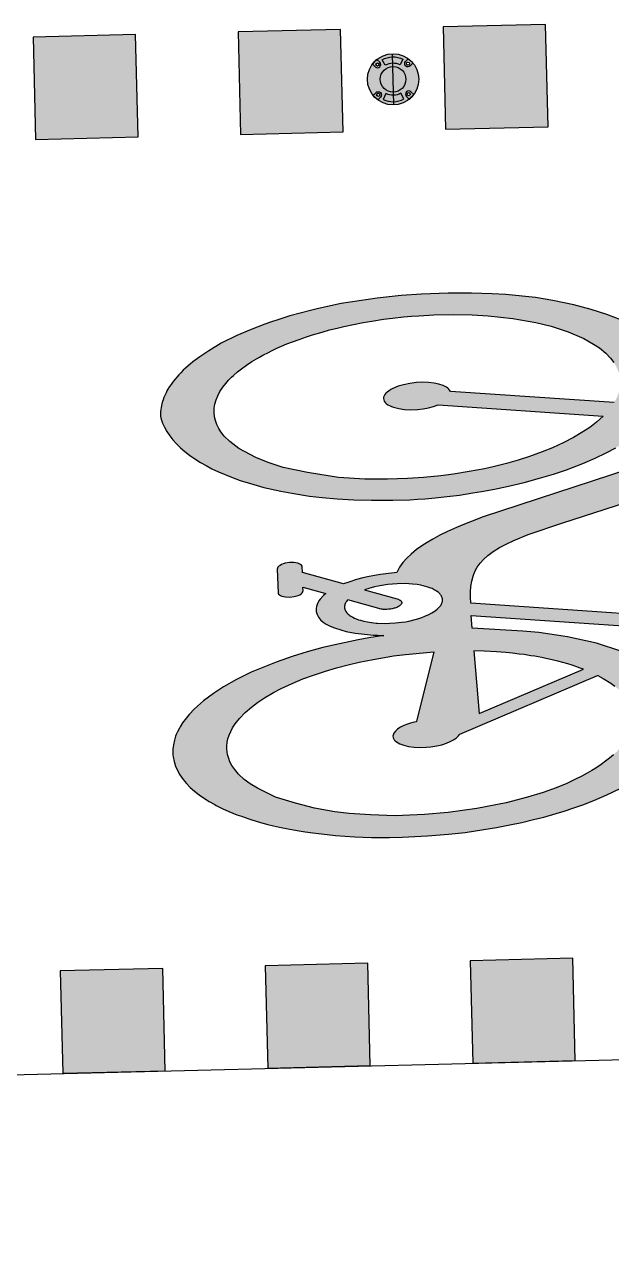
# Model space of a CAD drawing. Header units: metres. Extents: x 668617 to 675126, y 2286318 to 2293677.
# Drawn here: x 669522.828 to 669525.119, y 2287211.235 to 2287215.986 of the extents above; entities that cross this region are included whole.
import ezdxf

# ---------------------------------------------------------------- set-up
doc = ezdxf.new("R2010")
doc.units = ezdxf.units.M
doc.header["$MEASUREMENT"] = 0
for name, color, linetype in [('DMTG-B-CuadrosVerdes', 94, 'Continuous'), ('DMTG-M-VIALETON', 92, 'Continuous'), ('DMTG-PB-BANQUETAS', 251, 'Continuous'), ('DMTG-SH-SOLO BUS BICI', 252, 'Continuous')]:
    doc.layers.add(name, color=color, linetype=linetype)

# ---------------------------------------------------------------- blocks, each defined once
blk = doc.blocks.new('*U210')
h = blk.add_hatch(color=256)
h.dxf.hatch_style = 1
h.paths.add_polyline_path([(4.7876, 3.6454), (5.1876, 3.6451), (5.1879, 4.0451), (4.7879, 4.0454)])
h = blk.add_hatch(color=256)
h.dxf.hatch_style = 1
h.paths.add_polyline_path([(4.7876, 3.6454), (5.1876, 3.6451), (5.1879, 4.0451), (4.7879, 4.0454)])
h = blk.add_hatch(color=256)
h.dxf.hatch_style = 1
h.paths.add_polyline_path([(5.5876, 3.6447), (5.9876, 3.6444), (5.9879, 4.0444), (5.5879, 4.0447)])
h = blk.add_hatch(color=256)
h.dxf.hatch_style = 1
h.paths.add_polyline_path([(5.5876, 3.6447), (5.9876, 3.6444), (5.9879, 4.0444), (5.5879, 4.0447)])
h = blk.add_hatch(color=256)
h.dxf.hatch_style = 1
h.paths.add_polyline_path([(6.3876, 3.6441), (6.7876, 3.6437), (6.7879, 4.0437), (6.3879, 4.0441)])
h = blk.add_hatch(color=256)
h.dxf.hatch_style = 1
h.paths.add_polyline_path([(6.3876, 3.6441), (6.7876, 3.6437), (6.7879, 4.0437), (6.3879, 4.0441)])
h = blk.add_hatch(color=256)
h.dxf.hatch_style = 1
h.paths.add_polyline_path([(4.8, -0.0039), (5.2, -0.0042), (5.2003, 0.3958), (4.8003, 0.3961)])
h = blk.add_hatch(color=256)
h.dxf.hatch_style = 1
h.paths.add_polyline_path([(4.8, -0.0039), (5.2, -0.0042), (5.2003, 0.3958), (4.8003, 0.3961)])
h = blk.add_hatch(color=256)
h.dxf.hatch_style = 1
h.paths.add_polyline_path([(5.6, -0.0046), (6, -0.0049), (6.0003, 0.3951), (5.6003, 0.3954)])
h = blk.add_hatch(color=256)
h.dxf.hatch_style = 1
h.paths.add_polyline_path([(5.6, -0.0046), (6, -0.0049), (6.0003, 0.3951), (5.6003, 0.3954)])
h = blk.add_hatch(color=256)
h.dxf.hatch_style = 1
h.paths.add_polyline_path([(6.4, -0.0052), (6.8, -0.0055), (6.8003, 0.3945), (6.4003, 0.3948)])
h = blk.add_hatch(color=256)
h.dxf.hatch_style = 1
h.paths.add_polyline_path([(6.4, -0.0052), (6.8, -0.0055), (6.8003, 0.3945), (6.4003, 0.3948)])
for points in [[(4.7876, 3.6454), (5.1876, 3.6451), (5.1879, 4.0451), (4.7879, 4.0454)], [(4.7876, 3.6454), (5.1876, 3.6451), (5.1879, 4.0451), (4.7879, 4.0454)], [(5.5876, 3.6447), (5.9876, 3.6444), (5.9879, 4.0444), (5.5879, 4.0447)], [(5.5876, 3.6447), (5.9876, 3.6444), (5.9879, 4.0444), (5.5879, 4.0447)], [(6.3876, 3.6441), (6.7876, 3.6437), (6.7879, 4.0437), (6.3879, 4.0441)], [(6.3876, 3.6441), (6.7876, 3.6437), (6.7879, 4.0437), (6.3879, 4.0441)], [(4.8, -0.0039), (5.2, -0.0042), (5.2003, 0.3958), (4.8003, 0.3961)], [(4.8, -0.0039), (5.2, -0.0042), (5.2003, 0.3958), (4.8003, 0.3961)], [(5.6, -0.0046), (6, -0.0049), (6.0003, 0.3951), (5.6003, 0.3954)], [(5.6, -0.0046), (6, -0.0049), (6.0003, 0.3951), (5.6003, 0.3954)], [(6.4, -0.0052), (6.8, -0.0055), (6.8003, 0.3945), (6.4003, 0.3948)], [(6.4, -0.0052), (6.8, -0.0055), (6.8003, 0.3945), (6.4003, 0.3948)]]:
    blk.add_lwpolyline(points, close=True)
blk = doc.blocks.new('*U227')
h = blk.add_hatch(color=252)
h.dxf.hatch_style = 1
h.paths.add_polyline_path([(1.0529, 5.4769), (1.0478, 5.5424), (1.0391, 5.6153), (1.0322, 5.6654), (1.0239, 5.7174), (1.0151, 5.7652), (1.0058, 5.8101), (0.9968, 5.851), (0.9844, 5.8993), (0.9757, 5.9306), (0.9656, 5.9646), (0.953, 6.0043), (0.9372, 6.0483), (0.9171, 6.0992), (0.894, 6.1518), (0.8696, 6.1995), (0.8488, 6.2353), (0.8261, 6.271), (0.8069, 6.2966), (0.786, 6.3219), (0.7709, 6.3383), (0.7545, 6.3541), (0.7409, 6.3657), (0.7205, 6.3815), (0.7019, 6.3932), (0.6849, 6.4021), (0.6656, 6.4098), (0.6477, 6.4149), (0.6292, 6.4182), (0.6088, 6.4196), (0.604, 6.4196), (0.5897, 6.4185), (0.5748, 6.4159), (0.5613, 6.4124), (0.5473, 6.4075), (0.5333, 6.4013), (0.5203, 6.3941), (0.5067, 6.3853), (0.4939, 6.3756), (0.482, 6.3656), (0.4765, 6.3603), (0.4683, 6.3526), (0.4566, 6.3398), (0.4442, 6.3251), (0.4386, 6.3179), (0.4332, 6.311), (0.4239, 6.2975), (0.4191, 6.2902), (0.412, 6.2792), (0.408, 6.2726), (0.4015, 6.2617), (0.3965, 6.2528), (0.3911, 6.2429), (0.386, 6.2333), (0.271, 6.3696), (0.3026, 6.7193), (0.3671, 6.7132), (0.396, 6.7394), (0.411, 6.7551), (0.4036, 6.8123), (0.3946, 6.8443), (0.389, 6.8577), (0.3847, 6.8656), (0.3792, 6.8735), (0.3739, 6.8789), (0.3693, 6.8822), (0.3645, 6.8844), (0.3601, 6.8853), (0.3521, 6.8849), (0.3467, 6.8829), (0.3395, 6.8784), (0.3134, 6.8696), (0.292, 6.8659), (0.2755, 6.867), (0.245, 6.8719), (0.1897, 6.8862), (0.1864, 6.8854), (0.1792, 6.882), (0.1728, 6.8765), (0.1672, 6.8695), (0.1628, 6.8618), (0.1586, 6.8524), (0.1553, 6.8422), (0.1504, 6.8211), (0.1478, 6.8), (0.146, 6.7545), (0.2015, 6.7306), (0.2642, 6.7231), (0.154, 5.5901), (0.1307, 5.5898), (0.1091, 5.5904), (0.0887, 5.5924), (0.0677, 5.5964), (0.0484, 5.6019), (0.0308, 5.6093), (0.014, 5.6189), (-0.0021, 5.631), (-0.0171, 5.6454), (-0.0312, 5.6623), (-0.0456, 5.6829), (-0.0604, 5.7085), (-0.0722, 5.7321), (-0.0864, 5.7645), (-0.1078, 5.8212), (-0.1486, 5.9536), (-0.471, 7.0579), (-0.4313, 7.4666), (-0.3462, 7.4674), (-0.3428, 7.471), (-0.3397, 7.4762), (-0.3367, 7.4818), (-0.3339, 7.488), (-0.3313, 7.4943), (-0.33, 7.4985), (-0.3282, 7.5046), (-0.3259, 7.5161), (-0.3247, 7.5328), (-0.3253, 7.5434), (-0.3269, 7.554), (-0.3284, 7.5607), (-0.3317, 7.5709), (-0.3349, 7.579), (-0.3378, 7.5848), (-0.3405, 7.5894), (-0.3443, 7.5955), (-0.3473, 7.5988), (-0.4259, 7.5981), (-0.4341, 7.5972), (-0.4431, 7.5955), (-0.4526, 7.592), (-0.4614, 7.5868), (-0.4694, 7.5791), (-0.4756, 7.5686), (-0.4777, 7.5622), (-0.5945, 6.3712), (-0.5996, 6.3745), (-0.6116, 6.381), (-0.625, 6.3869), (-0.6539, 6.397), (-0.669, 6.4011), (-0.6813, 6.4041), (-0.6928, 6.4064), (-0.7025, 6.4078), (-0.7051, 6.408), (-0.7118, 6.4078), (-0.7301, 6.4061), (-0.7483, 6.4022), (-0.7662, 6.3963), (-0.7834, 6.3884), (-0.8005, 6.3785), (-0.8172, 6.3665), (-0.8329, 6.3532), (-0.8492, 6.3374), (-0.8682, 6.3153), (-0.8804, 6.2999), (-0.8947, 6.2793), (-0.9088, 6.2567), (-0.9215, 6.2333), (-0.9355, 6.2067), (-0.9589, 6.1522), (-0.9803, 6.092), (-1.0001, 6.0253), (-1.0192, 5.9438), (-1.0322, 5.8761), (-1.0473, 5.7608), (-1.0524, 5.7083), (-1.0574, 5.6272), (-1.0598, 5.5361), (-1.0584, 5.4324), (-1.0554, 5.3527), (-1.048, 5.2587), (-1.0304, 5.1181), (-1.0143, 5.0282), (-1.0072, 4.9971), (-0.9977, 4.9564), (-0.9883, 4.9165), (-0.9745, 4.8692), (-0.9671, 4.8439), (-0.9588, 4.818), (-0.9394, 4.7634), (-0.917, 4.7071), (-0.8889, 4.6454), (-0.8615, 4.5961), (-0.838, 4.56), (-0.8195, 4.5324), (-0.7955, 4.5032), (-0.7877, 4.4947), (-0.7787, 4.4848), (-0.7699, 4.4763), (-0.7621, 4.4685), (-0.7543, 4.4618), (-0.7457, 4.4542), (-0.734, 4.4454), (-0.7257, 4.4393), (-0.7153, 4.4327), (-0.7089, 4.4286), (-0.7022, 4.425), (-0.6916, 4.4195), (-0.6838, 4.4162), (-0.675, 4.4125), (-0.6684, 4.41), (-0.6595, 4.4075), (-0.6519, 4.4051), (-0.6449, 4.4038), (-0.6367, 4.4021), (-0.6284, 4.4013), (-0.6213, 4.4006), (-0.6112, 4.4), (-0.6051, 4.4011), (-0.5949, 4.4041), (-0.5838, 4.4078), (-0.5675, 4.4146), (-0.551, 4.4233), (-0.5337, 4.4342), (-0.5174, 4.4463), (-0.5008, 4.4601), (-0.4859, 4.4748), (-0.4707, 4.4914), (-0.4556, 4.5095), (-0.4408, 4.5294), (-0.4264, 4.5509), (-0.4129, 4.5731), (-0.4002, 4.5956), (-0.3872, 4.6209), (-0.365, 4.6702), (-0.3516, 4.7046), (-0.3379, 4.7441), (-0.3214, 4.7961), (-0.305, 4.861), (-0.2958, 4.9037), (-0.2828, 4.9729), (-0.2752, 5.0222), (-0.2689, 5.08), (-0.2626, 5.1448), (-0.2592, 5.2139), (-0.2567, 5.297), (-0.2569, 5.3641), (-0.2579, 5.3932), (-0.259, 5.4236), (-0.2613, 5.4622), (-0.2653, 5.5101), (-0.2697, 5.5576), (-0.2765, 5.6095), (-0.2808, 5.6446), (-0.2892, 5.6952), (-0.2989, 5.7503), (-0.3114, 5.8113), (-0.3263, 5.8719), (-0.3415, 5.9272), (-0.3571, 5.9774), (-0.3796, 6.0419), (-0.3988, 6.0908), (-0.4179, 6.1341), (-0.437, 6.1727), (-0.4626, 6.2183), (-0.4719, 6.2336), (-0.4871, 6.2565), (-0.5116, 6.2903), (-0.5303, 6.312), (-0.5427, 6.3252), (-0.5013, 6.726), (-0.1825, 5.6484), (-0.167, 5.604), (-0.156, 5.5746), (-0.1437, 5.5426), (-0.1284, 5.5065), (-0.1149, 5.4769), (-0.1005, 5.4485), (-0.0883, 5.4266), (-0.0757, 5.406), (-0.062, 5.3847), (-0.045, 5.3627), (-0.0293, 5.3455), (-0.0124, 5.3289), (0.0049, 5.316), (0.0176, 5.3086), (0.0259, 5.3044), (0.0263, 5.2962), (0.028, 5.2719), (0.0316, 5.2415), (0.0342, 5.2177), (0.0391, 5.1901), (0.0427, 5.1718), (0.0486, 5.1464), (0.0576, 5.1162), (0.0644, 5.096), (0.0155, 4.9364), (-0.0088, 4.9362), (-0.0097, 4.936), (-0.0133, 4.9337), (-0.0165, 4.9301), (-0.0192, 4.9252), (-0.0215, 4.9193), (-0.0232, 4.9125), (-0.0245, 4.9048), (-0.025, 4.8872), (-0.0227, 4.8703), (-0.0207, 4.8629), (-0.0181, 4.856), (-0.0152, 4.8505), (-0.0119, 4.8453), (-0.0084, 4.842), (-0.0048, 4.8398), (-0.0028, 4.8394), (-0.0017, 4.8392), (0.0937, 4.8401), (0.0964, 4.8412), (0.0998, 4.8443), (0.1028, 4.8487), (0.1053, 4.8541), (0.1073, 4.8608), (0.1088, 4.868), (0.11, 4.8846), (0.1082, 4.9021), (0.1043, 4.9171), (0.1014, 4.9237), (0.0983, 4.929), (0.0949, 4.9329), (0.0912, 4.9357), (0.0874, 4.9368), (0.0864, 4.937), (0.0725, 4.9369), (0.1002, 5.0254), (0.1069, 5.0169), (0.1206, 5.003), (0.1279, 4.9975), (0.1347, 4.9933), (0.1417, 4.9901), (0.1496, 4.9877), (0.1573, 4.9863), (0.1608, 4.9862), (0.1632, 4.9861), (0.1694, 4.9865), (0.181, 4.9893), (0.1919, 4.9948), (0.2018, 5.0023), (0.2107, 5.012), (0.219, 5.0236), (0.2265, 5.0368), (0.2337, 5.0521), (0.2451, 5.0843), (0.2497, 5.1012), (0.2574, 5.1359), (0.2633, 5.1725), (0.2671, 5.2068), (0.2687, 5.223), (0.2696, 5.2333), (0.2705, 5.2473), (0.278, 5.1886), (0.2843, 5.146), (0.2977, 5.073), (0.3107, 5.0081), (0.3253, 4.9468), (0.3419, 4.8876), (0.3623, 4.8238), (0.399, 4.7256), (0.4255, 4.6677), (0.4528, 4.6159), (0.4775, 4.5762), (0.505, 4.5371), (0.5353, 4.5003), (0.5575, 4.4793), (0.5761, 4.4629), (0.5887, 4.4529), (0.6038, 4.4428), (0.609, 4.4396), (0.6227, 4.4321), (0.6342, 4.4269), (0.6404, 4.4241), (0.6559, 4.4188), (0.6736, 4.4143), (0.6908, 4.412), (0.6994, 4.4114), (0.707, 4.4114), (0.7127, 4.4116), (0.721, 4.4123), (0.7394, 4.4153), (0.7572, 4.4204), (0.7743, 4.4272), (0.7921, 4.4364), (0.8101, 4.4482), (0.826, 4.4608), (0.8415, 4.4751), (0.8568, 4.4911), (0.8723, 4.5097), (0.887, 4.5296), (0.899, 4.5478), (0.9149, 4.5743), (0.9274, 4.5979), (0.9401, 4.6236), (0.9535, 4.6545), (0.9603, 4.6717), (0.9657, 4.6855), (0.971, 4.7003), (0.9753, 4.712), (0.9794, 4.7243), (0.9861, 4.745), (0.9946, 4.774), (1.0007, 4.7958), (1.0067, 4.8189), (1.0127, 4.8447), (1.0189, 4.873), (1.0236, 4.8958), (1.028, 4.9187), (1.0329, 4.9482), (1.0381, 4.9816), (1.0453, 5.0365), (1.0524, 5.1112), (1.0569, 5.1766), (1.0589, 5.2463), (1.0599, 5.2965), (1.0575, 5.3952)])
h.paths.add_polyline_path([(0.6103, 5.3651), (0.6131, 5.3512), (0.6155, 5.342), (0.619, 5.3293), (0.624, 5.3153), (0.6299, 5.3026), (0.6341, 5.2956), (0.6373, 5.2903), (0.6444, 5.2819), (0.6522, 5.2757), (0.6599, 5.2725), (0.6641, 5.2717), (0.669, 5.2722), (0.6737, 5.2737), (0.6783, 5.2765), (0.6827, 5.2802), (0.6868, 5.2849), (0.6908, 5.2905), (0.6944, 5.2973), (0.7009, 5.313), (0.7058, 5.3314), (0.7093, 5.3528), (0.7111, 5.3755), (0.711, 5.4004), (0.7099, 5.4186), (0.7068, 5.4419), (0.7029, 5.461), (0.6978, 5.479), (0.692, 5.4945), (0.6853, 5.5079), (0.6781, 5.5188), (0.6701, 5.5272), (0.6647, 5.5312), (0.4503, 6.0766), (0.4625, 6.0976), (0.4817, 6.1266), (0.4936, 6.1418), (0.5054, 6.1558), (0.5169, 6.1674), (0.5275, 6.177), (0.5383, 6.1856), (0.5482, 6.1922), (0.5595, 6.1982), (0.5697, 6.2028), (0.5803, 6.2064), (0.5914, 6.2091), (0.602, 6.2106), (0.6139, 6.2107), (0.6218, 6.21), (0.639, 6.2073), (0.6476, 6.2054), (0.6635, 6.201), (0.6842, 6.1923), (0.7011, 6.1835), (0.7215, 6.1685), (0.7355, 6.1561), (0.7482, 6.1439), (0.7614, 6.129), (0.7743, 6.1138), (0.7859, 6.0977), (0.7984, 6.0801), (0.8111, 6.0591), (0.8206, 6.0429), (0.8305, 6.0249), (0.8411, 6.0032), (0.8525, 5.9789), (0.8678, 5.9444), (0.8835, 5.9018), (0.9003, 5.8513), (0.9175, 5.7901), (0.9372, 5.7055), (0.9565, 5.5901), (0.969, 5.4786), (0.9741, 5.3858), (0.9752, 5.2717), (0.9691, 5.1749), (0.961, 5.0924), (0.9526, 5.0371), (0.9371, 4.9575), (0.915, 4.884), (0.8895, 4.8071), (0.8524, 4.7381), (0.8338, 4.709), (0.8168, 4.6871), (0.7951, 4.665), (0.777, 4.6507), (0.7602, 4.6403), (0.7457, 4.6328), (0.7332, 4.6284), (0.7179, 4.6241), (0.6961, 4.6223), (0.6853, 4.6224), (0.6697, 4.6245), (0.6566, 4.6271), (0.6416, 4.6324), (0.6137, 4.647), (0.5988, 4.6572), (0.5781, 4.6746), (0.5554, 4.6982), (0.5356, 4.7227), (0.5181, 4.7468), (0.5002, 4.7747), (0.4808, 4.8103), (0.4655, 4.8409), (0.4472, 4.8838), (0.4308, 4.9268), (0.4157, 4.9724), (0.4026, 5.0158), (0.3912, 5.0585), (0.3805, 5.1045), (0.3718, 5.1478), (0.3623, 5.2035), (0.3555, 5.2469), (0.3512, 5.2826), (0.3472, 5.3294), (0.3416, 5.3985), (0.3395, 5.4398)], flags=16)
h.paths.add_polyline_path([(0.3404, 5.5969), (0.3424, 5.6367), (0.3465, 5.6844), (0.3504, 5.7208), (0.3536, 5.7464), (0.3575, 5.773), (0.3604, 5.792), (0.3626, 5.805), (0.3652, 5.8182), (0.3682, 5.8337), (0.3709, 5.8471), (0.3741, 5.8614), (0.3775, 5.8768), (0.3809, 5.8899), (0.3852, 5.9065), (0.3895, 5.9233), (0.3953, 5.9421), (0.4017, 5.9619), (0.4067, 5.9778), (0.4123, 5.9931), (0.4189, 6.0095), (0.4243, 6.0224), (0.5853, 5.6104)], flags=16)
h.paths.add_polyline_path([(0.2519, 5.5924), (0.2013, 5.5901), (0.2676, 6.2783), (0.3198, 6.2185), (0.3576, 6.17), (0.3234, 6.0761), (0.2961, 5.9632), (0.2753, 5.8518), (0.2683, 5.79)], flags=16)
h.paths.add_polyline_path([(0.2037, 5.3977), (0.2074, 5.3856), (0.2111, 5.3714), (0.2165, 5.3458), (0.2185, 5.3336), (0.2204, 5.3179), (0.2223, 5.294), (0.223, 5.2715), (0.2231, 5.2562), (0.2213, 5.2244), (0.2206, 5.2186), (0.2182, 5.2005), (0.2152, 5.1846), (0.2119, 5.1705), (0.2082, 5.1579), (0.2056, 5.1506), (0.2019, 5.1412), (0.199, 5.135), (0.1956, 5.1284), (0.1896, 5.1188), (0.1837, 5.1114), (0.1776, 5.1057), (0.1744, 5.1034), (0.1716, 5.1015), (0.165, 5.0986), (0.1586, 5.0972), (0.1509, 5.0972), (0.1436, 5.099), (0.1369, 5.1023), (0.1311, 5.1062), (0.1265, 5.1103), (0.1665, 5.2394), (0.1673, 5.2431), (0.1679, 5.2472), (0.1682, 5.2515), (0.1684, 5.2553), (0.1685, 5.2623), (0.1683, 5.2684), (0.1681, 5.2714), (0.1676, 5.276), (0.1667, 5.2815), (0.1658, 5.2866), (0.1649, 5.2902), (0.1642, 5.293), (0.1631, 5.2968), (0.1617, 5.3008), (0.1606, 5.3033), (0.1589, 5.3072), (0.1573, 5.31), (0.1553, 5.3131), (0.1532, 5.3156), (0.1517, 5.3172), (0.1502, 5.3184), (0.1494, 5.3189), (0.1486, 5.3194), (0.1479, 5.3198), (0.1474, 5.32), (0.1468, 5.3202), (0.1461, 5.3205), (0.1457, 5.3206), (0.1452, 5.3207), (0.1446, 5.3208), (0.1439, 5.3209), (0.1432, 5.3209), (0.1423, 5.3208), (0.1417, 5.3207), (0.1408, 5.3204), (0.1398, 5.3201), (0.1388, 5.3196), (0.1379, 5.3189), (0.137, 5.3183), (0.1362, 5.3174), (0.1351, 5.3162), (0.1341, 5.315), (0.1333, 5.3136), (0.1322, 5.3116), (0.1313, 5.3097), (0.1304, 5.3075), (0.129, 5.3032), (0.0897, 5.177), (0.0845, 5.1938), (0.079, 5.2162), (0.0741, 5.2444), (0.0713, 5.2682), (0.07, 5.2863), (0.0692, 5.3044), (0.07, 5.3362), (0.0725, 5.3647), (0.0751, 5.3828), (0.0778, 5.3965), (0.0828, 5.4151), (0.0856, 5.4238), (0.0886, 5.4313), (0.0905, 5.4363), (0.094, 5.4437), (0.0982, 5.4517), (0.1025, 5.458), (0.109, 5.4665), (0.1153, 5.472), (0.1214, 5.4761), (0.1282, 5.479), (0.1364, 5.4805), (0.1446, 5.4794), (0.1516, 5.4768), (0.1579, 5.4733), (0.1639, 5.4684), (0.1687, 5.4638), (0.1735, 5.4584), (0.1795, 5.4504), (0.1874, 5.4372), (0.1936, 5.4245), (0.1997, 5.4091)], flags=16)
h.paths.add_polyline_path([(-0.342, 5.4195), (-0.3403, 5.3572), (-0.3403, 5.2793), (-0.3427, 5.1904), (-0.3518, 5.0877), (-0.3743, 4.9675), (-0.3969, 4.8736), (-0.4185, 4.8153), (-0.4385, 4.7684), (-0.4764, 4.7024), (-0.5039, 4.6679), (-0.5259, 4.6473), (-0.5432, 4.6346), (-0.5562, 4.6266), (-0.5723, 4.6193), (-0.5879, 4.614), (-0.6029, 4.6111), (-0.6201, 4.61), (-0.6368, 4.6114), (-0.6517, 4.6139), (-0.6692, 4.6195), (-0.6845, 4.6263), (-0.7003, 4.6351), (-0.7172, 4.6465), (-0.7318, 4.6586), (-0.744, 4.6698), (-0.755, 4.6818), (-0.7619, 4.6895), (-0.7757, 4.7062), (-0.7871, 4.7217), (-0.8008, 4.7418), (-0.8139, 4.7628), (-0.8243, 4.7809), (-0.8311, 4.7936), (-0.8382, 4.8071), (-0.8482, 4.8284), (-0.8541, 4.8412), (-0.8631, 4.8613), (-0.8705, 4.8802), (-0.8789, 4.9012), (-0.8871, 4.9241), (-0.8955, 4.9495), (-0.9046, 4.9787), (-0.9116, 5.0026), (-0.9218, 5.0406), (-0.9289, 5.0699), (-0.9354, 5.0993), (-0.9408, 5.1256), (-0.9479, 5.1636), (-0.9541, 5.2015), (-0.9591, 5.236), (-0.9645, 5.2812), (-0.968, 5.3165), (-0.9715, 5.3594), (-0.9733, 5.39), (-0.9747, 5.4195), (-0.9764, 5.4774), (-0.9758, 5.5555), (-0.9723, 5.628), (-0.9667, 5.6895), (-0.9538, 5.7851), (-0.9354, 5.8743), (-0.9191, 5.9345), (-0.8952, 6.0004), (-0.8674, 6.0603), (-0.8443, 6.0972), (-0.8288, 6.1197), (-0.8074, 6.1439), (-0.7882, 6.1615), (-0.7699, 6.1751), (-0.7554, 6.183), (-0.7392, 6.1895), (-0.729, 6.1931), (-0.7184, 6.1953), (-0.6959, 6.1982), (-0.674, 6.1961), (-0.652, 6.1905), (-0.6331, 6.1828), (-0.6141, 6.1714), (-0.6749, 5.5338), (-0.6797, 5.5314), (-0.684, 5.5282), (-0.6879, 5.5241), (-0.6921, 5.5188), (-0.6993, 5.5059), (-0.7048, 5.4901), (-0.7095, 5.4714), (-0.7126, 5.4499), (-0.7141, 5.4281), (-0.7135, 5.4028), (-0.7112, 5.377), (-0.7067, 5.3522), (-0.7013, 5.3305), (-0.6936, 5.3104), (-0.6895, 5.302), (-0.6853, 5.2949), (-0.6811, 5.2888), (-0.6789, 5.286), (-0.6757, 5.2825), (-0.6709, 5.2782), (-0.6655, 5.2749), (-0.6603, 5.273), (-0.6549, 5.2723), (-0.6495, 5.2729), (-0.6446, 5.2747), (-0.6398, 5.2779), (-0.6352, 5.2823), (-0.6307, 5.288), (-0.6267, 5.2947), (-0.623, 5.3023), (-0.6198, 5.3106), (-0.6143, 5.3303), (-0.6105, 5.3527), (-0.6087, 5.3774), (-0.6089, 5.4036), (-0.6108, 5.4263), (-0.6139, 5.4471), (-0.6184, 5.4666), (-0.6239, 5.4844), (-0.5614, 6.1266), (-0.5397, 6.1009), (-0.5197, 6.0733), (-0.4987, 6.0398), (-0.4817, 6.0084), (-0.4637, 5.9703), (-0.4445, 5.9265), (-0.4294, 5.8856), (-0.4125, 5.8351), (-0.4002, 5.7901), (-0.3883, 5.7445), (-0.3768, 5.6919), (-0.3701, 5.658), (-0.3603, 5.5983), (-0.3527, 5.5373), (-0.3474, 5.4877)], flags=16)
for points in [[(0.154, 5.5901), (0.1307, 5.5898), (0.1091, 5.5904), (0.0887, 5.5924), (0.0677, 5.5964), (0.0484, 5.6019), (0.0308, 5.6093), (0.014, 5.6189), (-0.0021, 5.631), (-0.0171, 5.6454), (-0.0312, 5.6623), (-0.0456, 5.6829), (-0.0604, 5.7085), (-0.0722, 5.7321), (-0.0864, 5.7645), (-0.1078, 5.8212), (-0.1486, 5.9536), (-0.471, 7.0579)], [(-0.9355, 6.2067), (-0.9589, 6.1522), (-0.9803, 6.092), (-1.0001, 6.0253), (-1.0192, 5.9438), (-1.0322, 5.8761), (-1.0473, 5.7608), (-1.0524, 5.7083), (-1.0574, 5.6272), (-1.0598, 5.5361), (-1.0584, 5.4324), (-1.0554, 5.3527), (-1.048, 5.2587), (-1.0304, 5.1181), (-1.0143, 5.0282), (-1.0072, 4.9971), (-0.9977, 4.9564), (-0.9883, 4.9165), (-0.9745, 4.8692), (-0.9671, 4.8439), (-0.9588, 4.818), (-0.9394, 4.7634), (-0.917, 4.7071), (-0.8889, 4.6454), (-0.8615, 4.5961), (-0.838, 4.56), (-0.8195, 4.5324), (-0.7955, 4.5032), (-0.7877, 4.4947), (-0.7787, 4.4848), (-0.7699, 4.4763), (-0.7621, 4.4685), (-0.7543, 4.4618), (-0.7457, 4.4542), (-0.734, 4.4454), (-0.7257, 4.4393), (-0.7153, 4.4327), (-0.7089, 4.4286), (-0.7022, 4.425), (-0.6916, 4.4195), (-0.6838, 4.4162), (-0.675, 4.4125), (-0.6684, 4.41), (-0.6595, 4.4075), (-0.6519, 4.4051), (-0.6449, 4.4038), (-0.6367, 4.4021), (-0.6284, 4.4013), (-0.6213, 4.4006), (-0.6112, 4.4), (-0.6051, 4.4011), (-0.5949, 4.4041), (-0.5838, 4.4078), (-0.5675, 4.4146), (-0.551, 4.4233), (-0.5337, 4.4342), (-0.5174, 4.4463), (-0.5008, 4.4601), (-0.4859, 4.4748), (-0.4707, 4.4914), (-0.4556, 4.5095), (-0.4408, 4.5294), (-0.4264, 4.5509), (-0.4129, 4.5731), (-0.4002, 4.5956), (-0.3872, 4.6209), (-0.365, 4.6702), (-0.3516, 4.7046), (-0.3379, 4.7441), (-0.3214, 4.7961), (-0.305, 4.861), (-0.2958, 4.9037), (-0.2828, 4.9729), (-0.2752, 5.0222), (-0.2689, 5.08), (-0.2626, 5.1448), (-0.2592, 5.2139), (-0.2567, 5.297), (-0.2569, 5.3641), (-0.2579, 5.3932), (-0.259, 5.4236), (-0.2613, 5.4622), (-0.2653, 5.5101), (-0.2697, 5.5576), (-0.2765, 5.6095), (-0.2808, 5.6446), (-0.2892, 5.6952), (-0.2989, 5.7503), (-0.3114, 5.8113), (-0.3263, 5.8719), (-0.3415, 5.9272), (-0.3571, 5.9774), (-0.3796, 6.0419), (-0.3988, 6.0908), (-0.4179, 6.1341), (-0.437, 6.1727)], [(-0.5013, 6.726), (-0.1825, 5.6484), (-0.167, 5.604), (-0.156, 5.5746), (-0.1437, 5.5426), (-0.1284, 5.5065), (-0.1149, 5.4769), (-0.1005, 5.4485), (-0.0883, 5.4266), (-0.0757, 5.406), (-0.062, 5.3847), (-0.045, 5.3627), (-0.0293, 5.3455), (-0.0124, 5.3289), (0.0049, 5.316), (0.0176, 5.3086), (0.0259, 5.3044), (0.0263, 5.2962), (0.028, 5.2719), (0.0316, 5.2415), (0.0342, 5.2177), (0.0391, 5.1901), (0.0427, 5.1718), (0.0486, 5.1464), (0.0576, 5.1162), (0.0644, 5.096), (0.0155, 4.9364), (-0.0088, 4.9362), (-0.0097, 4.936), (-0.0133, 4.9337), (-0.0165, 4.9301), (-0.0192, 4.9252), (-0.0215, 4.9193), (-0.0232, 4.9125), (-0.0245, 4.9048), (-0.025, 4.8872), (-0.0227, 4.8703), (-0.0207, 4.8629), (-0.0181, 4.856), (-0.0152, 4.8505), (-0.0119, 4.8453), (-0.0084, 4.842), (-0.0048, 4.8398), (-0.0028, 4.8394), (-0.0017, 4.8392), (0.0937, 4.8401), (0.0964, 4.8412), (0.0998, 4.8443), (0.1028, 4.8487), (0.1053, 4.8541), (0.1073, 4.8608), (0.1088, 4.868), (0.11, 4.8846), (0.1082, 4.9021), (0.1043, 4.9171), (0.1014, 4.9237), (0.0983, 4.929), (0.0949, 4.9329), (0.0912, 4.9357), (0.0874, 4.9368), (0.0864, 4.937), (0.0725, 4.9369), (0.1002, 5.0254), (0.1069, 5.0169), (0.1206, 5.003), (0.1279, 4.9975), (0.1347, 4.9933), (0.1417, 4.9901), (0.1496, 4.9877), (0.1573, 4.9863), (0.1608, 4.9862), (0.1632, 4.9861), (0.1694, 4.9865), (0.181, 4.9893), (0.1919, 4.9948), (0.2018, 5.0023), (0.2107, 5.012), (0.219, 5.0236), (0.2265, 5.0368), (0.2337, 5.0521), (0.2451, 5.0843), (0.2497, 5.1012), (0.2574, 5.1359), (0.2633, 5.1725), (0.2671, 5.2068), (0.2687, 5.223), (0.2696, 5.2333), (0.2705, 5.2473), (0.278, 5.1886), (0.2843, 5.146), (0.2977, 5.073), (0.3107, 5.0081), (0.3253, 4.9468), (0.3419, 4.8876), (0.3623, 4.8238), (0.399, 4.7256), (0.4255, 4.6677), (0.4528, 4.6159), (0.4775, 4.5762), (0.505, 4.5371), (0.5353, 4.5003), (0.5575, 4.4793), (0.5761, 4.4629), (0.5887, 4.4529), (0.6038, 4.4428), (0.609, 4.4396), (0.6227, 4.4321), (0.6342, 4.4269), (0.6404, 4.4241), (0.6559, 4.4188), (0.6736, 4.4143), (0.6908, 4.412), (0.6994, 4.4114), (0.707, 4.4114), (0.7127, 4.4116), (0.721, 4.4123), (0.7394, 4.4153), (0.7572, 4.4204), (0.7743, 4.4272), (0.7921, 4.4364), (0.8101, 4.4482), (0.826, 4.4608), (0.8415, 4.4751), (0.8568, 4.4911), (0.8723, 4.5097), (0.887, 4.5296), (0.899, 4.5478), (0.9117, 4.5688), (0.9149, 4.5742), (0.9274, 4.5979), (0.9401, 4.6236), (0.9535, 4.6545), (0.9603, 4.6717), (0.9657, 4.6855), (0.971, 4.7003), (0.9753, 4.712), (0.9794, 4.7243), (0.9861, 4.745), (0.9946, 4.774), (1.0007, 4.7958), (1.0067, 4.8189), (1.0127, 4.8447), (1.0189, 4.873), (1.0236, 4.8958), (1.028, 4.9187), (1.0329, 4.9482), (1.0381, 4.9816), (1.0453, 5.0365), (1.0524, 5.1112), (1.0569, 5.1766), (1.0589, 5.2463), (1.0599, 5.2965), (1.0575, 5.3952), (1.0529, 5.4769), (1.0478, 5.5424), (1.0391, 5.6153), (1.0322, 5.6654), (1.0239, 5.7174), (1.0151, 5.7652), (1.0058, 5.8101), (0.9968, 5.851), (0.9844, 5.8993), (0.9757, 5.9306), (0.9656, 5.9646), (0.953, 6.0043), (0.9372, 6.0483), (0.9171, 6.0992), (0.894, 6.1518)], [(0.2642, 6.7231), (0.154, 5.5901)], [(0.2013, 5.5901), (0.2676, 6.2783), (0.3198, 6.2185), (0.3576, 6.17), (0.3234, 6.0761), (0.2961, 5.9632), (0.2753, 5.8518), (0.2683, 5.79), (0.2519, 5.5924), (0.2013, 5.5901)], [(-0.6141, 6.1714), (-0.6749, 5.5338), (-0.6797, 5.5314), (-0.684, 5.5282), (-0.6879, 5.5241), (-0.6921, 5.5188), (-0.6993, 5.5059), (-0.7048, 5.4901), (-0.7095, 5.4714), (-0.7126, 5.4499), (-0.7141, 5.4281), (-0.7135, 5.4028), (-0.7112, 5.377), (-0.7067, 5.3522), (-0.7013, 5.3305), (-0.6936, 5.3104), (-0.6895, 5.302), (-0.6853, 5.2949), (-0.6811, 5.2888), (-0.6789, 5.286), (-0.6757, 5.2825), (-0.6709, 5.2782), (-0.6655, 5.2749), (-0.6603, 5.273), (-0.6549, 5.2723), (-0.6495, 5.2729), (-0.6446, 5.2747), (-0.6398, 5.2779), (-0.6352, 5.2823), (-0.6307, 5.288), (-0.6267, 5.2947), (-0.623, 5.3023), (-0.6198, 5.3106), (-0.6143, 5.3303), (-0.6105, 5.3527), (-0.6087, 5.3774), (-0.6089, 5.4036), (-0.6108, 5.4263), (-0.6139, 5.4471), (-0.6184, 5.4666), (-0.6239, 5.4844), (-0.5614, 6.1266), (-0.5397, 6.1009), (-0.5197, 6.0733), (-0.4987, 6.0398), (-0.4817, 6.0084), (-0.4637, 5.9703), (-0.4445, 5.9265), (-0.4294, 5.8856), (-0.4125, 5.8351), (-0.4002, 5.7901), (-0.3883, 5.7445), (-0.3768, 5.6919), (-0.3701, 5.658), (-0.3603, 5.5983), (-0.3527, 5.5373), (-0.3474, 5.4877), (-0.342, 5.4195), (-0.3403, 5.3572), (-0.3403, 5.2793), (-0.3427, 5.1904), (-0.3518, 5.0877), (-0.3743, 4.9675), (-0.3969, 4.8736), (-0.4185, 4.8153), (-0.4385, 4.7684), (-0.4764, 4.7024), (-0.5039, 4.6679), (-0.5259, 4.6473), (-0.5432, 4.6346), (-0.5562, 4.6266), (-0.5723, 4.6193), (-0.5879, 4.614), (-0.6029, 4.6111), (-0.6201, 4.61), (-0.6368, 4.6114), (-0.6517, 4.6139), (-0.6692, 4.6195), (-0.6845, 4.6263), (-0.7003, 4.6351), (-0.7172, 4.6465), (-0.7318, 4.6586), (-0.744, 4.6698), (-0.755, 4.6818), (-0.7619, 4.6895), (-0.7757, 4.7062), (-0.7871, 4.7217), (-0.8008, 4.7418), (-0.8139, 4.7628), (-0.8243, 4.7809), (-0.8311, 4.7936), (-0.8382, 4.8071), (-0.8482, 4.8284), (-0.8541, 4.8412), (-0.8631, 4.8613), (-0.8705, 4.8802), (-0.8789, 4.9012), (-0.8871, 4.9241), (-0.8955, 4.9495), (-0.9046, 4.9787), (-0.9116, 5.0026), (-0.9218, 5.0406), (-0.9289, 5.0699), (-0.9354, 5.0993), (-0.9408, 5.1256), (-0.9479, 5.1636), (-0.9541, 5.2015), (-0.9591, 5.236), (-0.9645, 5.2812), (-0.968, 5.3165), (-0.9715, 5.3594), (-0.9733, 5.39), (-0.9747, 5.4195), (-0.9764, 5.4774), (-0.9758, 5.5555), (-0.9723, 5.628), (-0.9667, 5.6895), (-0.9538, 5.7851), (-0.9354, 5.8743), (-0.9191, 5.9345), (-0.8952, 6.0004), (-0.8674, 6.0603), (-0.8443, 6.0972), (-0.8288, 6.1197), (-0.8074, 6.1439), (-0.7882, 6.1615), (-0.7699, 6.1751)], [(0.3395, 5.4398), (0.6101, 5.3652), (0.6107, 5.3634), (0.6131, 5.3512), (0.6155, 5.342), (0.619, 5.3293), (0.624, 5.3153), (0.6299, 5.3026), (0.6341, 5.2956), (0.6373, 5.2903), (0.6444, 5.2819), (0.6522, 5.2757), (0.6599, 5.2725), (0.6641, 5.2717), (0.669, 5.2722), (0.6737, 5.2737), (0.6783, 5.2765), (0.6827, 5.2802), (0.6868, 5.2849), (0.6908, 5.2905), (0.6944, 5.2973), (0.7009, 5.313), (0.7058, 5.3314), (0.7093, 5.3528), (0.7111, 5.3755), (0.711, 5.4004), (0.7099, 5.4186), (0.7068, 5.4419), (0.7029, 5.461), (0.6978, 5.479), (0.692, 5.4945), (0.6853, 5.5079), (0.6781, 5.5188), (0.6701, 5.5272), (0.6662, 5.5301), (0.6643, 5.5322), (0.4506, 6.0757), (0.4506, 6.0771), (0.4625, 6.0976), (0.4817, 6.1266), (0.4936, 6.1418)], [(0.7614, 6.129), (0.7743, 6.1138), (0.7859, 6.0977), (0.7984, 6.0801), (0.8111, 6.0591), (0.8206, 6.0429), (0.8305, 6.0249), (0.8411, 6.0032), (0.8525, 5.9789), (0.8678, 5.9444), (0.8835, 5.9018), (0.9003, 5.8513), (0.9175, 5.7901), (0.9372, 5.7055), (0.9565, 5.5901), (0.969, 5.4786), (0.9741, 5.3858), (0.9752, 5.2717), (0.9691, 5.1749), (0.961, 5.0924), (0.9526, 5.0371), (0.9371, 4.9575), (0.915, 4.884), (0.8895, 4.8071), (0.8524, 4.7381), (0.8338, 4.709), (0.8168, 4.6871), (0.7951, 4.665), (0.777, 4.6507), (0.7602, 4.6403), (0.7457, 4.6328), (0.7332, 4.6284), (0.7179, 4.6241), (0.6961, 4.6223), (0.6853, 4.6224), (0.6697, 4.6245), (0.6566, 4.6271), (0.6416, 4.6324), (0.6137, 4.647), (0.5988, 4.6572), (0.5781, 4.6746), (0.5554, 4.6982), (0.5356, 4.7227), (0.5181, 4.7468), (0.5002, 4.7747), (0.4808, 4.8103), (0.4655, 4.8409), (0.4472, 4.8838), (0.4308, 4.9268), (0.4157, 4.9724), (0.4026, 5.0158), (0.3912, 5.0585), (0.3805, 5.1045), (0.3718, 5.1478), (0.3623, 5.2035), (0.3555, 5.2469), (0.3512, 5.2826), (0.3472, 5.3294), (0.3416, 5.3985), (0.3395, 5.4398)], [(0.3404, 5.5969), (0.5853, 5.6104), (0.4243, 6.0224), (0.4189, 6.0095), (0.4123, 5.9931), (0.4067, 5.9778), (0.4017, 5.9619), (0.3953, 5.9421), (0.3895, 5.9233), (0.3852, 5.9065), (0.3809, 5.8899), (0.3775, 5.8768), (0.3741, 5.8614), (0.3709, 5.8471), (0.3682, 5.8337), (0.3652, 5.8182), (0.3626, 5.805), (0.3604, 5.792), (0.3575, 5.773), (0.3536, 5.7464), (0.3504, 5.7208), (0.3465, 5.6844), (0.3424, 5.6367), (0.3404, 5.5969)], [(0.0897, 5.177), (0.129, 5.3032), (0.1304, 5.3075), (0.1313, 5.3097), (0.1322, 5.3116), (0.1333, 5.3136), (0.1341, 5.315), (0.1351, 5.3162), (0.1362, 5.3174), (0.137, 5.3183), (0.1379, 5.3189), (0.1388, 5.3196), (0.1398, 5.3201), (0.1408, 5.3204), (0.1417, 5.3207), (0.1423, 5.3208), (0.1432, 5.3209), (0.1439, 5.3209), (0.1446, 5.3208), (0.1452, 5.3207), (0.1457, 5.3206), (0.1461, 5.3205), (0.1468, 5.3202), (0.1474, 5.32), (0.1479, 5.3198), (0.1486, 5.3194), (0.1494, 5.3189), (0.1502, 5.3184), (0.1517, 5.3172), (0.1532, 5.3156), (0.1553, 5.3131), (0.1573, 5.31), (0.1589, 5.3072), (0.1606, 5.3033), (0.1617, 5.3008), (0.1631, 5.2968), (0.1642, 5.293), (0.1649, 5.2902), (0.1658, 5.2866), (0.1664, 5.2832), (0.1667, 5.2816), (0.1676, 5.276), (0.1681, 5.2714), (0.1683, 5.2684), (0.1685, 5.2623), (0.1684, 5.2553), (0.1682, 5.2515), (0.1679, 5.2472), (0.1673, 5.2431), (0.1665, 5.2394), (0.1265, 5.1103), (0.1296, 5.1075), (0.1329, 5.105), (0.1346, 5.1038), (0.1364, 5.1027), (0.1383, 5.1016), (0.14, 5.1008), (0.1409, 5.1003), (0.1422, 5.0997), (0.1435, 5.0992), (0.1448, 5.0988), (0.1466, 5.0983), (0.1481, 5.0979), (0.1493, 5.0977), (0.1508, 5.0975), (0.1525, 5.0973), (0.1537, 5.0972), (0.1553, 5.0972), (0.1565, 5.0973), (0.1571, 5.0973), (0.1579, 5.0973), (0.1587, 5.0974), (0.1597, 5.0975), (0.1604, 5.0977), (0.1611, 5.0978), (0.1622, 5.098), (0.1632, 5.0982), (0.164, 5.0985), (0.165, 5.0988), (0.1662, 5.0992), (0.167, 5.0995), (0.1675, 5.0997), (0.1679, 5.0999), (0.1684, 5.1001), (0.1691, 5.1004), (0.1697, 5.1007), (0.1704, 5.101), (0.1712, 5.1015), (0.1718, 5.1018), (0.1728, 5.1024), (0.1739, 5.1031), (0.1744, 5.1034), (0.1752, 5.104), (0.1759, 5.1045), (0.1767, 5.1051), (0.1776, 5.1058), (0.1796, 5.1076), (0.1814, 5.1092), (0.1831, 5.111), (0.1856, 5.1137), (0.1878, 5.1165), (0.1904, 5.1201), (0.1956, 5.1284), (0.199, 5.135), (0.2019, 5.1412), (0.2056, 5.1506), (0.2082, 5.1579), (0.2119, 5.1705), (0.2152, 5.1846), (0.2182, 5.2005), (0.2206, 5.2186), (0.2213, 5.2244), (0.2231, 5.2562), (0.223, 5.2715), (0.2223, 5.294), (0.2204, 5.3179), (0.2185, 5.3336), (0.2165, 5.3458), (0.2111, 5.3714), (0.2074, 5.3856), (0.2037, 5.3977), (0.1997, 5.4091), (0.1936, 5.4245), (0.1874, 5.4372), (0.1795, 5.4504), (0.1735, 5.4584), (0.1687, 5.4638), (0.1657, 5.4667), (0.1619, 5.4701), (0.1591, 5.4723), (0.1569, 5.4739), (0.1533, 5.4759), (0.15, 5.4774), (0.147, 5.4786), (0.1438, 5.4794), (0.1416, 5.4798), (0.1397, 5.4801), (0.1369, 5.4801), (0.1335, 5.48), (0.1296, 5.4793), (0.1263, 5.4782), (0.1233, 5.4769), (0.12, 5.4752), (0.1171, 5.4732), (0.1145, 5.4713), (0.1111, 5.4683), (0.1089, 5.466), (0.1069, 5.4638), (0.1025, 5.458), (0.0998, 5.454), (0.0968, 5.4491), (0.0944, 5.4446), (0.0925, 5.4406), (0.0905, 5.4363), (0.0886, 5.4313), (0.0856, 5.4238), (0.0828, 5.4151), (0.0778, 5.3965), (0.0751, 5.3828), (0.0725, 5.3647), (0.07, 5.3362), (0.0692, 5.3044), (0.07, 5.2863), (0.0713, 5.2682), (0.0741, 5.2444), (0.079, 5.2162), (0.0845, 5.1938), (0.0897, 5.177)]]:
    blk.add_lwpolyline(points)
blk = doc.blocks.new('*U94')
at = {"true_color": 0x58ba48}
h = blk.add_hatch(color=85, dxfattribs=at)
h.dxf.hatch_style = 1
h.paths.add_polyline_path([(18.9949, 10.9963, 1), (19.0949, 10.9963, 1)], flags=0)
h.paths.add_polyline_path([(18.9944, 11.0646), (18.9836, 11.0753, 0.062746), (18.9659, 11.0577), (18.9767, 11.0469, 0.413879), (18.9943, 11.0469, 0.414549)], flags=17)
h.paths.add_polyline_path([(18.9916, 11.0557, -1), (18.9794, 11.0558, -1)], flags=16)
h.paths.add_polyline_path([(18.9949, 10.9963, 1), (19.0949, 10.9963, 1)], flags=16)
h.paths.add_polyline_path([(19.1062, 11.0753), (19.0955, 11.0645, 0.413879), (19.0955, 11.0468, 0.414549), (19.1132, 11.0468), (19.1239, 11.0576, 0.062746)], flags=17)
h.paths.add_polyline_path([(19.1104, 11.0556, -1), (19.0982, 11.0557, -1)], flags=16)
h.paths.add_polyline_path([(19.1238, 10.9349), (19.1131, 10.9457, 0.413879), (19.0954, 10.9457, 0.414549), (19.0954, 10.928), (19.1061, 10.9173, 0.062746)], flags=17)
h.paths.add_polyline_path([(19.0981, 10.9369, -1), (19.1103, 10.9369, -1)], flags=16)
h.paths.add_polyline_path([(18.9943, 10.9458, 0.414549), (18.9766, 10.9458), (18.9658, 10.9351, 0.062746), (18.9835, 10.9174), (18.9943, 10.9281, 0.413879)], flags=17)
h.paths.add_polyline_path([(18.9793, 10.937, -1), (18.9915, 10.937, -1)], flags=16)
h.paths.add_polyline_path([(19.1239, 11.0576), (19.1132, 11.0468, -0.414549), (19.0955, 11.0468, -0.413879), (19.0955, 11.0645), (19.1062, 11.0753, 0.342564), (18.9836, 11.0753), (18.9944, 11.0646, -0.414549), (18.9943, 11.0469, -0.413879), (18.9767, 11.0469), (18.9659, 11.0577, 0.166532), (18.9449, 10.9964, 0.166532), (18.9658, 10.9351), (18.9766, 10.9458, -0.414549), (18.9943, 10.9458, -0.413879), (18.9943, 10.9281), (18.9835, 10.9174, 0.342564), (19.1061, 10.9173), (19.0954, 10.928, -0.414549), (19.0954, 10.9457, -0.413879), (19.1131, 10.9457), (19.1238, 10.9349, 0.166532), (19.1449, 10.9962, 0.166532)])
h.paths.add_polyline_path([(19.0949, 10.9963, -1), (18.9949, 10.9963, -1)], flags=0)
h.paths.add_polyline_path([(19.0739, 11.0517, 0.245947), (19.0159, 11.0517), (19.0043, 11.0739, -0.245947), (19.0855, 11.0738)], flags=16)
h.paths.add_polyline_path([(19.0738, 10.9409), (19.0854, 10.9188, -0.245947), (19.0042, 10.9188), (19.0158, 10.941, 0.245947)], flags=16)
at = {"true_color": 0xc7c8ca}
h = blk.add_hatch(color=9, dxfattribs=at)
h.dxf.hatch_style = 1
h.paths.add_polyline_path([(19.0855, 11.0738, 0.245947), (19.0043, 11.0739), (19.0159, 11.0517, -0.245947), (19.0739, 11.0517)])
h.paths.add_polyline_path([(19.0854, 10.9188), (19.0738, 10.9409, -0.245947), (19.0158, 10.941), (19.0042, 10.9188, 0.245947)])
at = {"true_color": 0x58ba48}
h = blk.add_hatch(color=85, dxfattribs=at)
h.dxf.hatch_style = 1
h.paths.add_polyline_path([(18.9949, 10.9963, 1), (19.0949, 10.9963, 1)])
at = {"color": 18, "true_color": 0x000000}
for points in [[(18.9944, 11.0646), (18.9836, 11.0753, 0.062746), (18.9659, 11.0577), (18.9767, 11.0469, 0.413879), (18.9943, 11.0469, 0.414549)], [(19.0855, 11.0738), (19.0739, 11.0517, 0.245947), (19.0159, 11.0517), (19.0043, 11.0739, -0.245947)], [(19.0955, 11.0645), (19.1062, 11.0753, -0.062746), (19.1239, 11.0576), (19.1131, 11.0468, -0.413879), (19.0955, 11.0468, -0.414549)], [(18.9942, 10.9281), (18.9835, 10.9174, -0.062746), (18.9658, 10.9351), (18.9766, 10.9458, -0.413879), (18.9943, 10.9458, -0.414549)], [(19.0854, 10.9188), (19.0738, 10.9409, -0.245947), (19.0158, 10.941), (19.0042, 10.9188, 0.245947)], [(19.0954, 10.928), (19.1061, 10.9173, 0.062746), (19.1238, 10.9349), (19.1131, 10.9457, 0.413879), (19.0954, 10.9457, 0.414549)]]:
    blk.add_lwpolyline(points, format="xyb", close=True, dxfattribs=at)
blk.add_lwpolyline([(19.0448, 10.8963), (19.0449, 11.0963)])
for centre, radius in [((19.0449, 10.9963), 0.1), ((18.9855, 11.0557), 0.00613), ((19.0449, 10.9963), 0.05), ((19.1043, 11.0557), 0.00613), ((18.9854, 10.937), 0.00613), ((19.1042, 10.9369), 0.00613)]:
    blk.add_circle(centre, radius, dxfattribs=at)

msp = doc.modelspace()

# ---------------------------------------------------------------- linework, layer by layer
at = {"layer": 'DMTG-PB-BANQUETAS'}
msp.add_lwpolyline([(669605.03273, 2287210.00702), (669606.81687, 2287125.8234), (669603.92403, 2287122.60467), (669517.06457, 2287119.15572, -0.4289189), (669512.90608, 2287123.1936), (669512.90313, 2287122.90646), (669512.90838, 2287123.41757), (669513.77403, 2287207.79814, -0.4039554), (669517.67427, 2287211.75587), (669559.29839, 2287212.79216), (669600.92522, 2287213.92079, -0.4159474)], format="xyb", close=True, dxfattribs=at)

# ---------------------------------------------------------------- block references
at = {"layer": 'DMTG-B-CuadrosVerdes', "rotation": 1.471879591239895}
msp.add_blockref('*U210', (669518.17937, 2287211.76917), dxfattribs=at)
at = {"layer": 'DMTG-M-VIALETON', "extrusion": (-5.54511e-10, 2.15765e-08, 1), "rotation": 1.472165149621884}
msp.add_blockref('*U94', (669505.51034, 2287204.28922, 0.04898), dxfattribs=at)
at = {"layer": 'DMTG-SH-SOLO BUS BICI', "rotation": 271.6324873552385}
msp.add_blockref('*U227', (669518.9776, 2287213.71908), dxfattribs=at)

doc.saveas('drawing.dxf')
